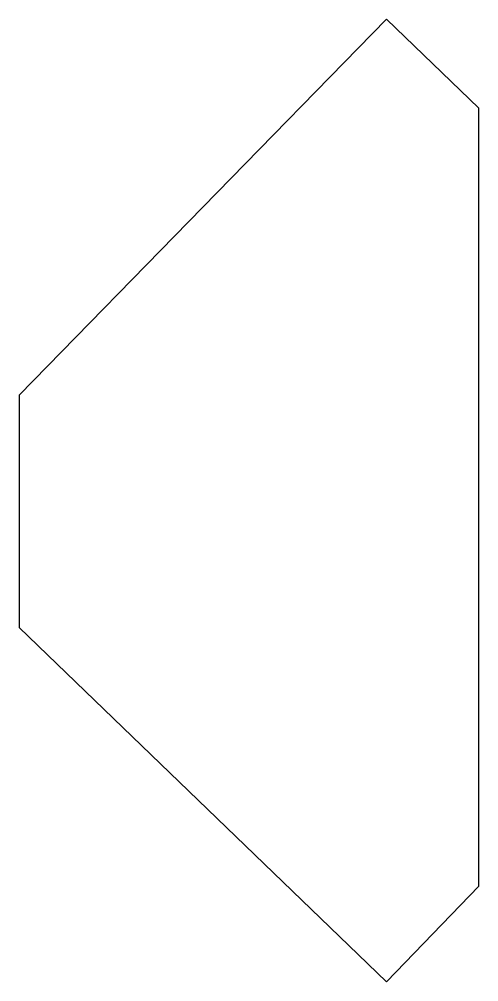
# Model space of a CAD drawing. Header units: millimetres. Extents: x 25 to 61.2, y -37.8 to 38.
import ezdxf

# ---------------------------------------------------------------- set-up
doc = ezdxf.new("R2010")
doc.units = ezdxf.units.MM

msp = doc.modelspace()

# ---------------------------------------------------------------- linework, layer by layer
at = {"color": 7, "linetype": 'Continuous', "lineweight": 25}
for p, q in [((53.949, 38.005), (25.031, 8.405)), ((61.218, 30.992), (53.949, 38.005)), ((61.218, -30.238), (61.218, 30.992)), ((25.031, 8.405), (25.031, -9.875)), ((25.031, -9.875), (53.949, -37.773)), ((53.949, -37.773), (61.218, -30.238))]:
    msp.add_line(p, q, dxfattribs=at)

doc.saveas('drawing.dxf')
